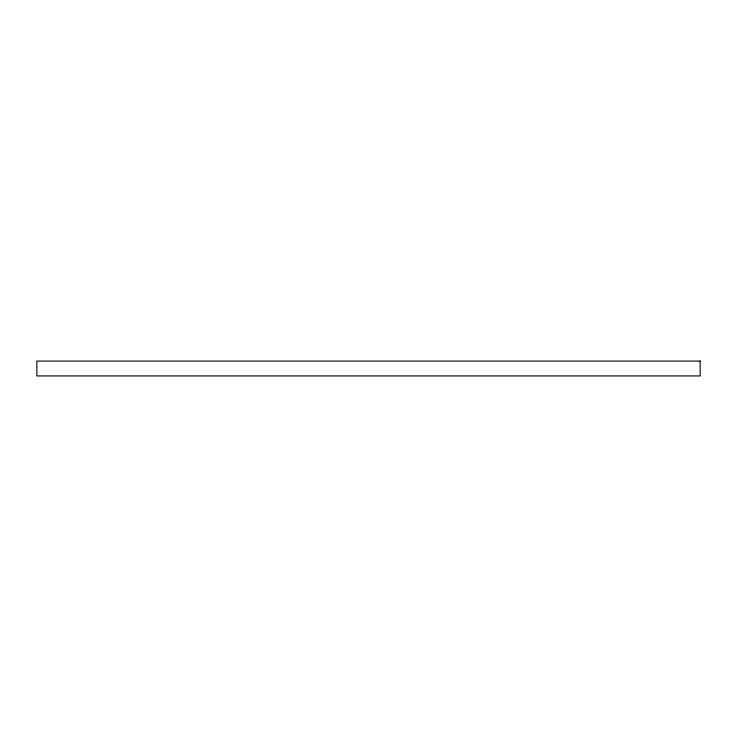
<?xml version="1.0" encoding="UTF-8"?>
<svg xmlns="http://www.w3.org/2000/svg" width="737" height="737" viewBox="0 0 737 737"><rect width="100%" height="100%" fill="white"/><g stroke="black" fill="none" stroke-linecap="round" stroke-linejoin="round"><path stroke-width="1.11" d="M700.15 361.075L36.85 361.075L36.85 375.925L700.15 375.925L700.15 361.075"/></g></svg>
